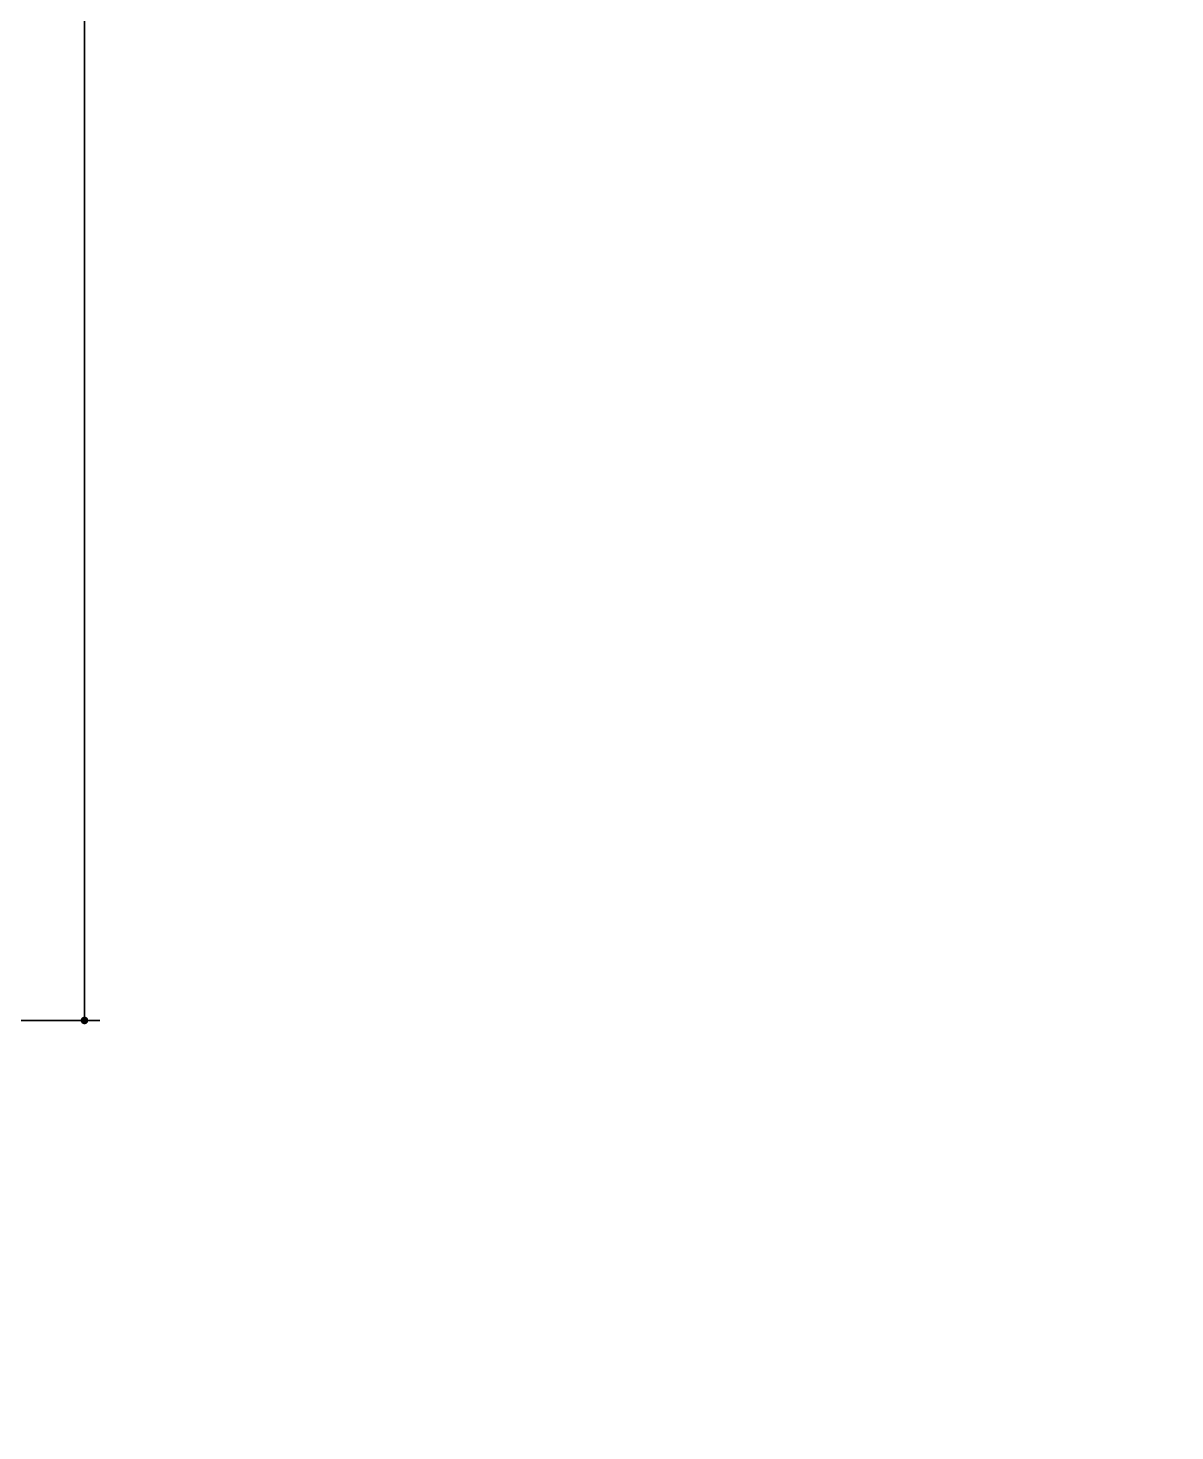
# Model space of a CAD drawing. Header units: metres. Extents: x -1783 to 21505, y -57 to 13660.
# Drawn here: x 14456 to 15209, y 9092 to 10013 of the extents above; entities that cross this region are included whole.
import ezdxf

# ---------------------------------------------------------------- set-up
doc = ezdxf.new("R2010")
doc.units = ezdxf.units.M
doc.header["$MEASUREMENT"] = 0
doc.layers.add('cotas', color=7, linetype='Continuous')
doc.layers.add('COTAS EXECUTIVO.EXEC', color=7, linetype='Continuous')
doc.styles.add('R80', font='romans.shx', dxfattribs={"height": 10})
doc.dimstyles.new('1-50', dxfattribs={"dimtxt": 10, "dimasz": 5, "dimexe": 10, "dimexo": 10, "dimgap": 3, "dimtad": 1, "dimdec": 1, "dimrnd": 1, "dimdsep": 46, "dimtxsty": 'R80', "dimblk": 'DOT', "dimcen": 0, "dimclrd": 252, "dimclre": 252, "dimclrt": 252, "dimadec": 0, "dimazin": 0, "dimtfac": 1, "dimtdec": 1, "dimtix": 1, "dimtmove": 2, "dimatfit": 3, "dimldrblk": 'DOT', "dimfxl": 1, "dimtolj": 1, "dimarcsym": 0})

# ---------------------------------------------------------------- blocks, each defined once
blk = doc.blocks.new('_Dot')
at = {"color": 0, "linetype": 'ByBlock', "lineweight": -2}
blk.add_line((-0.5, 0), (-1, 0), dxfattribs=at)
at = {"color": 0, "linetype": 'ByBlock', "const_width": 0.5}
blk.add_lwpolyline([(-0.25, 0, 1), (0.25, 0, 1)], format="xyb", close=True, dxfattribs=at)
blk = doc.blocks.new('*D7131')
at = {"layer": 'COTAS EXECUTIVO.EXEC', "color": 252, "lineweight": -2, "transparency": 16777216}
for p, q in [((14443.84, 13261.11), (14502.66, 13261.11)), ((14492.66, 13256.11), (14492.66, 11331.32)), ((14492.66, 9366.11), (14492.66, 11290.08)), ((14443.84, 9361.11), (14502.66, 9361.11))]:
    blk.add_line(p, q, dxfattribs=at)
at = {"layer": 'COTAS EXECUTIVO.EXEC', "color": 252, "lineweight": -2, "transparency": 16777216, "xscale": 5, "yscale": 5, "zscale": 5}
for p, rotation in [((14492.66, 13261.11), 90), ((14492.66, 9361.11), 270)]:
    blk.add_blockref('_Dot', p, dxfattribs=dict(at, rotation=rotation))
at = {"layer": 'COTAS EXECUTIVO.EXEC', "color": 252, "transparency": 16777216, "insert": (14492.66, 11310.7), "char_height": 10, "attachment_point": 5, "rotation": 90, "style": 'R80'}
blk.add_mtext('\\A1;3900', dxfattribs=at)

msp = doc.modelspace()

# ---------------------------------------------------------------- hatches: boundary and pattern name
at = {"layer": 'cotas'}
h = msp.add_hatch(color=7, dxfattribs=at)
h.dxf.hatch_style = 1
h.paths.add_polyline_path([(21504.961, 13659.963), (10304.961, 13659.963), (10304.961, 5739.963), (21504.961, 5739.963)])
h.paths.add_polyline_path([(10571.627, 13593.296), (21371.627, 13593.296), (21371.627, 5806.63), (10571.627, 5806.63)], flags=16)

# ---------------------------------------------------------------- dimensions: what is measured, and where the dimension line sits
at = {"layer": 'COTAS EXECUTIVO.EXEC'}
dim = msp.add_linear_dim(base=(14492.657, 13261.112), p1=(14433.841, 9361.112), p2=(14433.841, 13261.112), angle=90, dimstyle='1-50', dxfattribs=at)
dim.commit()
dim.dimension.update_dxf_attribs({"geometry": '*D7131', "text_midpoint": (14492.657, 11310.703), "dimtype": 160})

doc.saveas('drawing.dxf')
